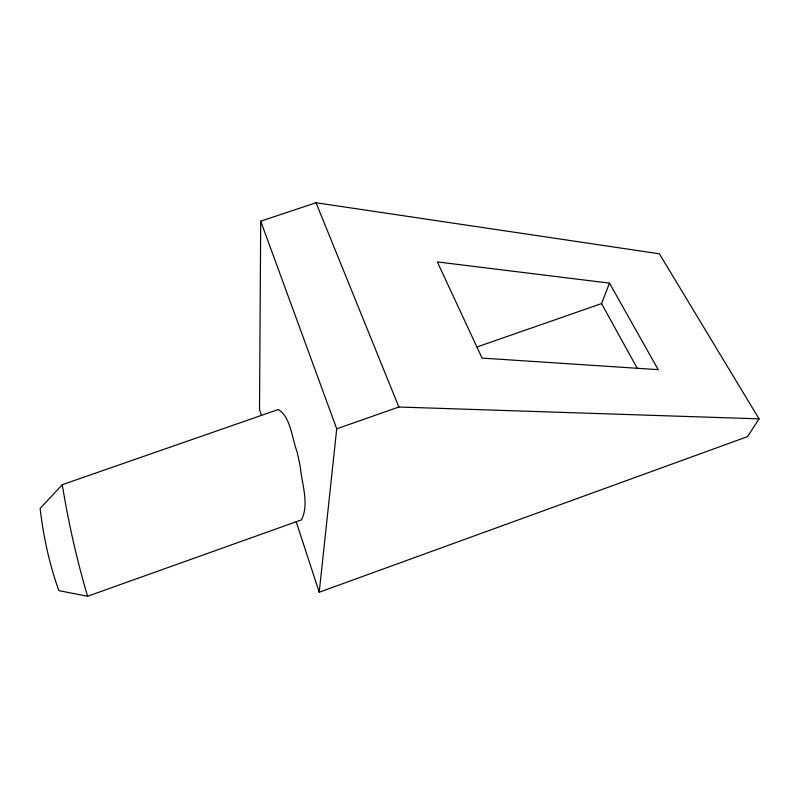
<?xml version="1.0" encoding="UTF-8"?>
<svg xmlns="http://www.w3.org/2000/svg" width="799" height="799" viewBox="0 0 799 799"><rect width="100%" height="100%" fill="white"/><g stroke="black" fill="none" stroke-linecap="round" stroke-linejoin="round"><path stroke-width="1.2" d="M296.199 521.757L319.22 592.229L747.524 436.634L759.05 418.856L659.375 253.802L316.044 202.746L260.714 221.163L259.505 409.418L261.463 415.39M319.22 592.229L336.719 428.823L260.714 221.163M62.272 484.693C68.354 522.236 76.844 559.779 87.57 596.254L58.916 590.651C49.368 564.464 43.356 536.099 40.12 508.424L62.272 484.693L278.222 409.547C290.646 416.639 292.124 438.821 296.928 451.415A994.595 553.288 -23 0 1 300.264 466.706C301.762 483.465 309.523 504.299 301.443 519.879L87.59 596.254M476.903 347.016L601.547 303.58L609.487 283.136L437.333 261.912L482.047 358.082L658.206 369.657L609.487 283.136M336.719 428.823L398.861 407.011L759.05 418.856M601.547 303.58L637.222 368.279M316.044 202.746L398.861 407.011"/></g></svg>
